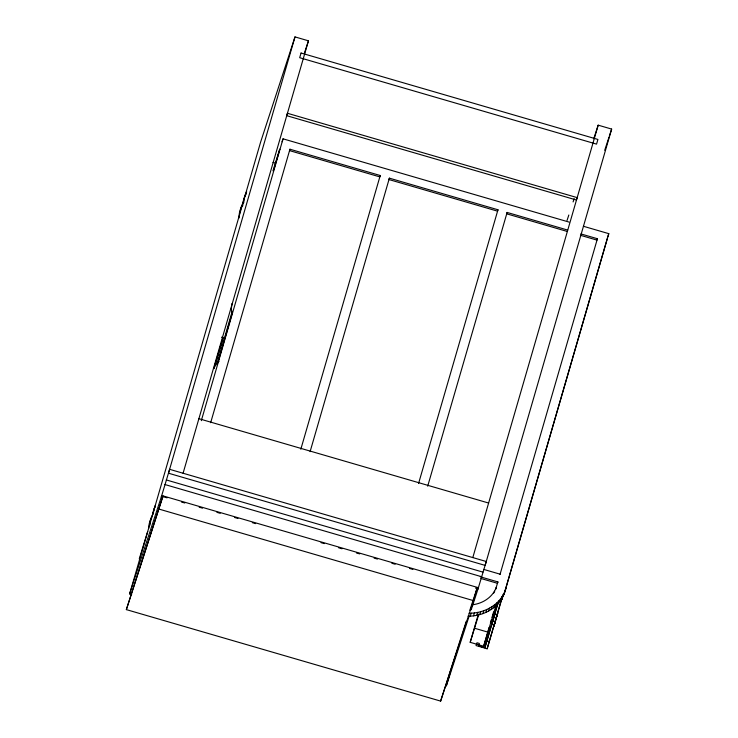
<?xml version="1.0" encoding="UTF-8"?>
<svg xmlns="http://www.w3.org/2000/svg" width="738" height="738" viewBox="0 0 738 738"><rect width="100%" height="100%" fill="white"/><g stroke="black" fill="none" stroke-linecap="round" stroke-linejoin="round"><path stroke-width="1.11" d="M232.009 303.558L231.308 308.853L232.175 314.24M494.561 615.086L494.008 617.033L494.654 614.865M494.755 614.311L495.382 612.3L494.266 615.916M494.552 623.914L493.842 626.285L495.724 620.003L494.359 624.708L494.903 622.789M493.906 617.134L493.501 618.564L494.119 616.498M492.523 622.106L491.969 624.044L492.624 621.876M492.8 621.258L493.353 619.311L492.707 621.479M496.849 615.972L497.255 614.542L496.453 617.226M502.707 595.981L501.084 601.304L501.609 599.459M496.932 615.778L496.379 617.724L497.025 615.557M497.209 614.938L497.763 612.992L497.117 615.16M501.914 598.5C503.261 593.693 501.286 600.797 501.739 599.118M139.27 558.823L147.692 531.563M131.687 594.496L129.62 593.896L260.643 141.991L294.997 36.9L308.447 40.821L183.079 473.243M126.355 609.616L163.033 495.899L477.311 587.383L473.473 600.631L440.632 701.1L126.355 609.616L163.033 495.899M161.318 496.923L169.62 469.322L486.268 561.498L477.966 589.109L475.89 588.5M294.997 36.9L168.485 473.215L485.134 565.391L611.645 129.076L598.186 125.165L593.749 138.735M215.127 364.277L223.088 337.663L221.501 337.201M214.121 368.594L223.088 337.663M217.12 363.428L232.202 311.408M272.959 170.856L279.785 149.094L273.687 170.127M217.848 362.699L232.295 312.894M201.317 420.669L283.041 138.827L569.044 222.083M210.662 422.69L289.951 149.224L380.236 175.506L300.818 449.239M310.098 451.638L389.387 178.162L497.975 209.776L418.557 483.519M427.699 486.176L507.126 212.443L567.679 230.072M472.809 557.577L598.186 125.165M440.632 701.1L466.25 621.239M450.752 670.602L446.269 686.072L469.064 616.341M496.25 604.56L483.648 646.239L470.189 642.318L478.215 614.653M470.189 642.318L478.944 613.924M480.281 576.793L497.901 581.922L495.613 589.256L496.056 587.882C492.283 597.559 482.366 603.656 472.302 604.791M500.013 574.468L597.411 238.725L580.889 233.918M483.648 646.239L489.1 627.429M490.392 623.001L491.351 619.68M491.988 617.466L493.593 611.931M503.261 594.136L487.154 648.794L476.065 645.565L476.979 642.761L479.359 643.453L478.575 645.833L484.912 647.678L497.726 603.49M484.912 647.678L498.325 602.282M487.154 648.794L502.523 595.76M607.522 237.701L504.967 591.387C500.493 607.143 483.75 616.415 468.03 616.156M504.054 594.081L608.795 233.66L583.398 226.262M494.082 616.534L494.303 615.879M494.737 614.468L494.912 613.859L494.442 615.317M495.078 622.171L495.253 621.571L494.7 623.296M502.338 597.143L502.67 596M496.499 617.189L495.881 619.256L496.167 618.333M502.2 597.734L501.858 598.869M304.37 53.302L308.447 40.821M129.62 593.896L161.539 496.222L167.074 497.836M282.082 141.761L283.041 138.827M289.951 149.224L289.499 150.598L379.784 176.88L380.236 175.506M389.387 178.162L388.935 179.546L497.523 211.151L497.975 209.776M507.126 212.443L506.674 213.817L567.227 231.446M567.042 220.45L568.823 215.007M573.094 201.926L574.164 198.66M604.708 150.284L608.988 137.203M609.32 136.189L611.645 129.076M469.82 610.317L477.311 587.383M471.195 609.809L478.196 588.407L475.973 587.762M470.235 616.119L471.195 613.177C486.194 612.651 501.683 603.444 505.927 588.454M473.501 615.824L474.46 612.891M597.411 238.725L596.959 240.099L580.437 235.293M476.711 615.317L477.67 612.383M479.838 614.579L480.798 611.645M482.873 613.629L483.833 610.695M607.835 236.594L608.795 233.66M485.779 612.466L486.739 609.533M497.901 581.922L497.449 583.297L480.936 578.491M488.556 611.101L489.515 608.167M491.176 609.542L492.135 606.599M493.639 607.789L494.598 604.856M495.908 605.87L496.868 602.937M497.975 603.785L498.934 600.843M499.838 601.544L500.798 598.61M501.48 599.173L502.44 596.239M502.882 596.682L503.842 593.739M213.762 368.225L214.657 366.279L218.992 361.38M493.611 593.214L494.7 591.276M468.99 613.223L471.195 613.177M273.005 162.415L275.209 163.061M220.893 344.388L222.996 345.006M198.891 418.695L488.621 503.039M483.621 569.385L500.143 574.192M166.29 479.94L482.938 572.125M164.934 484.543L481.582 576.719M181.474 502.025L184.795 502.993M199.186 507.181L202.507 508.15M216.898 512.338L220.219 513.307M234.619 517.495L237.94 518.463M252.331 522.652L255.652 523.62M320.975 542.642L324.296 543.602M338.687 547.799L342.008 548.758M356.408 552.956L359.729 553.915M374.12 558.112L377.441 559.072M391.832 563.269L395.153 564.229M409.544 568.426L412.865 569.385M159.196 509.146L473.473 600.631M474.774 628.306L488.233 632.226M487.108 640.953L489.488 641.645M242.701 205.967A24.88 24.474 18.1 0 1 246.215 193.863M243.706 202.913A24.88 24.474 18.1 0 1 246.676 191.732M239.029 217.996A24.88 24.474 18.1 0 1 241.99 205.69M240.164 212.802A24.88 24.474 18.1 0 1 243.632 201.769M153.384 513.5A24.88 24.474 18.1 0 1 155.377 505.29M148.661 528.583A24.88 24.474 18.1 0 1 151.631 517.347M149.759 525.521A24.88 24.474 18.1 0 1 153.273 513.417M152.609 514.451A24.88 24.474 18.1 0 1 155.321 506.443M491.49 625.51L492.855 620.842L491.49 625.51M301.049 53.025L299.693 57.702L596.553 144.122L597.909 139.445L301.049 53.025M287.442 113.274L286.667 115.663L576.396 200.007L577.171 197.618L287.442 113.274"/></g></svg>
